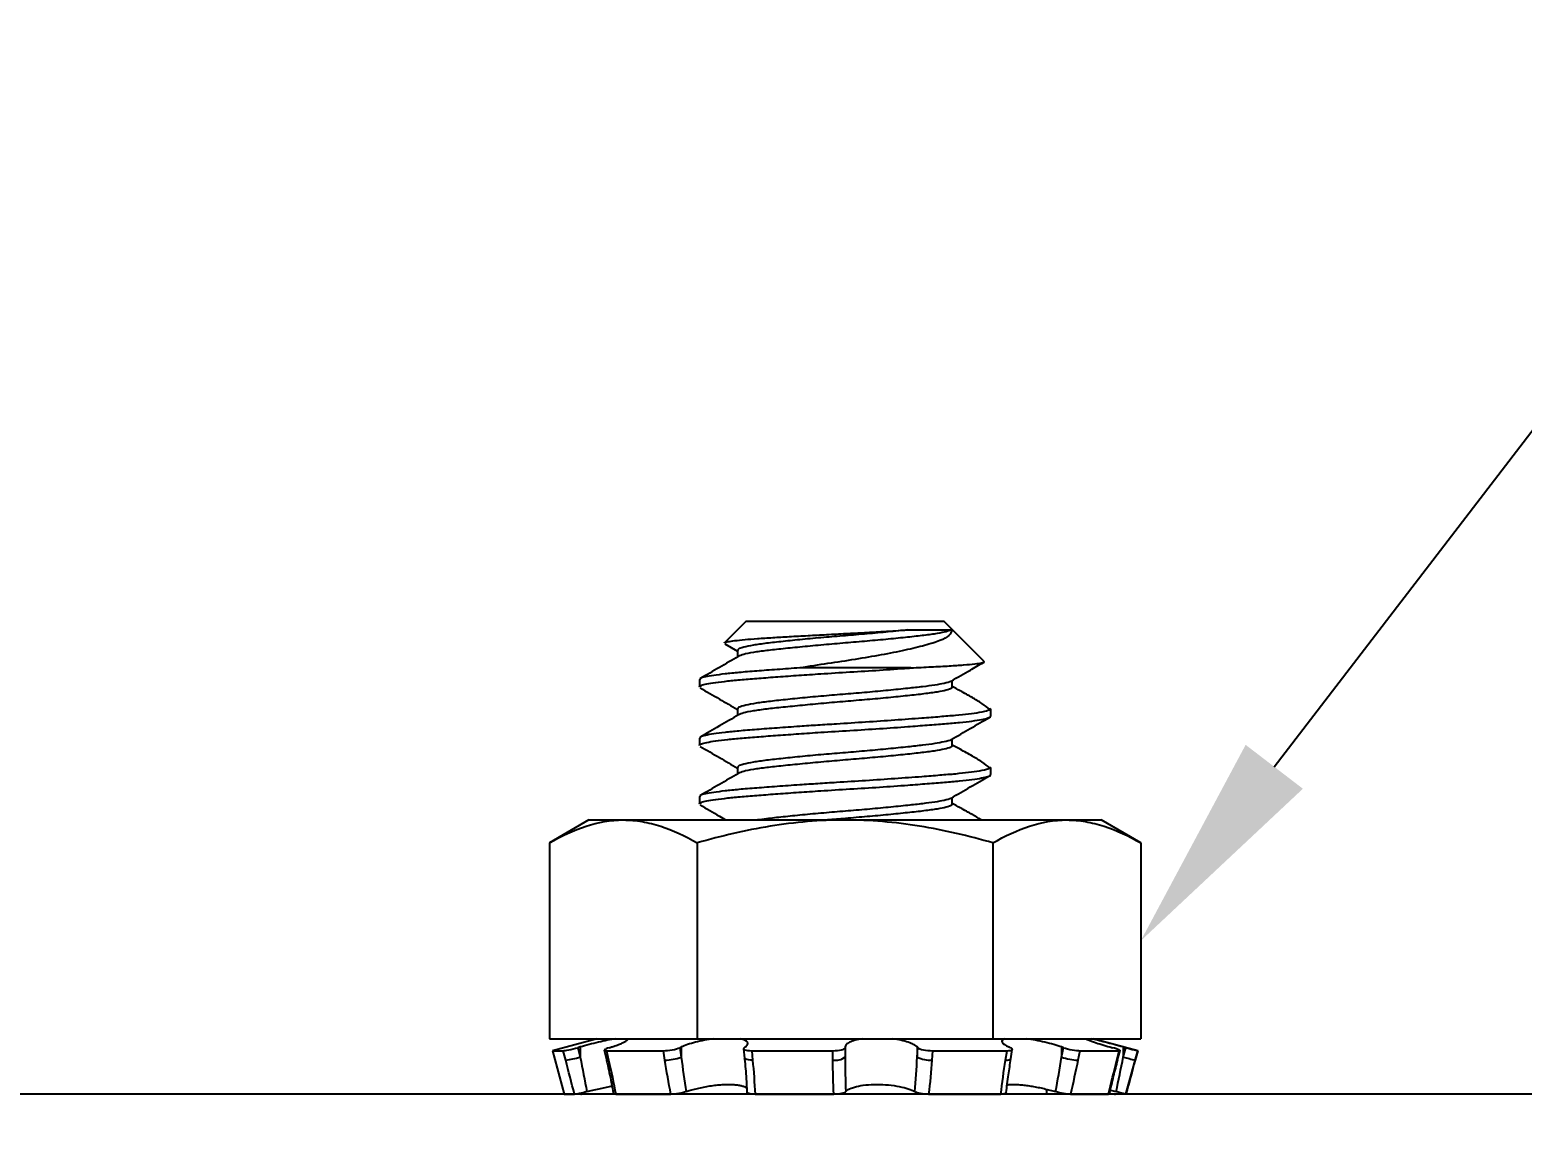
# Model space of a CAD drawing. Extents: x -5.7 to 6.1, y -1.2 to 8.2.
# Drawn here: x -0.697 to 0.578, y 3.653 to 4.596 of the extents above; entities that cross this region are included whole.
import ezdxf
from ezdxf import colors
from ezdxf.entities.mleader import LeaderData, LeaderLine
from ezdxf.math import Vec2, Vec3

# ---------------------------------------------------------------- set-up
doc = ezdxf.new("R2010")
doc.units = 0
doc.header["$LTSCALE"] = 0.5
doc.header["$MEASUREMENT"] = 0
for name, color, linetype in [('Brackets', 181, 'CONTINUOUS'), ('FAB DWG', 221, 'CONTINUOUS'), ('Hardware', 242, 'CONTINUOUS')]:
    doc.layers.add(name, color=color, linetype=linetype)
doc.styles.add('LSAD_Standard', font='arial.ttf')

msp = doc.modelspace()

# ---------------------------------------------------------------- linework, layer by layer
at = {"layer": 'Brackets', "linetype": 'Continuous', "transparency": 16777216}
msp.add_line((1.68, 3.6863), (-1.4322, 3.6863), dxfattribs=at)
at = {"layer": 'Hardware', "linetype": 'Continuous', "lineweight": 25, "transparency": 16777216}
for p, q in [((-0.0845, 4.0907), (-0.103, 4.0722)), ((-0.0845, 4.0907), (0.0845, 4.0907)), ((0.1187, 4.0565), (0.0845, 4.0907)), ((-0.1028, 4.0714), (-0.092, 4.0651)), ((-0.092, 4.0657), (-0.092, 4.06)), ((0.0563, 4.0507), (-0.0387, 4.0507)), ((-0.1245, 4.0407), (-0.1245, 4.0345)), ((0.1245, 4.0095), (0.1245, 4.0157)), ((-0.1245, 3.9907), (-0.1245, 3.9845)), ((0.1245, 3.9595), (0.1245, 3.9657)), ((-0.1245, 3.9407), (-0.1245, 3.9345)), ((-0.2188, 3.9207), (-0.2526, 3.9011)), ((-0.2188, 3.9207), (-0.1894, 3.9207)), ((-0.1894, 3.9207), (0, 3.9207)), ((0, 3.9207), (0.1894, 3.9207)), ((0.1894, 3.9207), (0.2187, 3.9207)), ((0.2526, 3.9011), (0.2187, 3.9207)), ((-0.2526, 3.9011), (-0.2526, 3.7337)), ((-0.1263, 3.9011), (-0.1263, 3.7337)), ((0.1263, 3.9011), (0.1263, 3.7337)), ((0.2526, 3.9011), (0.2526, 3.7337)), ((-0.2526, 3.7337), (-0.1263, 3.7337)), ((-0.2119, 3.7337), (-0.25, 3.7235)), ((-0.25, 3.7235), (-0.24, 3.6863)), ((-0.25, 3.7235), (-0.2408, 3.7235)), ((-0.2387, 3.7155), (-0.2408, 3.7235)), ((-0.2263, 3.7267), (-0.2284, 3.7261)), ((-0.2284, 3.7261), (-0.2263, 3.7181)), ((-0.2263, 3.7267), (-0.2263, 3.7181)), ((-0.2057, 3.7239), (-0.2039, 3.7159)), ((-0.2038, 3.7235), (-0.1552, 3.7235)), ((-0.2038, 3.7235), (-0.202, 3.7155)), ((-0.2014, 3.7261), (-0.1996, 3.7267)), ((-0.154, 3.7155), (-0.1552, 3.7235)), ((-0.1399, 3.7267), (-0.1412, 3.7261)), ((-0.1412, 3.7261), (-0.1399, 3.7181)), ((-0.1399, 3.7267), (-0.1399, 3.7181)), ((-0.1263, 3.7337), (0.1263, 3.7337)), ((-0.0867, 3.7251), (-0.0859, 3.7171)), ((-0.0861, 3.7261), (-0.0853, 3.7267)), ((-0.0798, 3.7235), (-0.0104, 3.7235)), ((-0.0798, 3.7235), (-0.079, 3.7155)), ((-0.0104, 3.7155), (-0.0104, 3.7235)), ((0, 3.7267), (0, 3.7261)), ((0, 3.7261), (0, 3.7181)), ((0.0622, 3.7261), (0.0616, 3.7267)), ((0.0616, 3.7267), (0.0616, 3.7181)), ((0.0616, 3.7181), (0.0622, 3.7261)), ((0.0747, 3.7235), (0.0741, 3.7155)), ((0.0747, 3.7235), (0.1384, 3.7235)), ((0.1263, 3.7337), (0.2526, 3.7337)), ((0.1371, 3.7155), (0.1384, 3.7235)), ((0.1399, 3.7267), (0.1412, 3.7261)), ((0.1417, 3.7165), (0.1429, 3.7245)), ((0.185, 3.7267), (0.185, 3.7181)), ((0.1866, 3.7261), (0.185, 3.7267)), ((0.185, 3.7181), (0.1866, 3.7261)), ((0.2007, 3.7235), (0.199, 3.7155)), ((0.2007, 3.7235), (0.2343, 3.7235)), ((0.25, 3.7235), (0.2119, 3.7337)), ((0.2263, 3.7267), (0.2284, 3.7261)), ((0.2323, 3.7155), (0.2343, 3.7235)), ((0.2329, 3.7156), (0.235, 3.7236)), ((0.2377, 3.7267), (0.2377, 3.7181)), ((0.2398, 3.7261), (0.2377, 3.7267)), ((0.2377, 3.7181), (0.2398, 3.7261)), ((0.24, 3.6863), (0.25, 3.7235)), ((0.25, 3.7235), (0.2478, 3.7155)), ((0.25, 3.7235), (0.25, 3.7235)), ((-0.24, 3.6863), (-0.2311, 3.6863)), ((-0.2259, 3.6872), (-0.2258, 3.6865)), ((-0.1959, 3.6863), (-0.2251, 3.6863)), ((-0.1959, 3.6863), (-0.1488, 3.6863)), ((-0.0769, 3.6863), (-0.1489, 3.6863)), ((-0.0769, 3.6863), (-0.0096, 3.6863)), ((0.0714, 3.6863), (-0.0097, 3.6863)), ((0.0714, 3.6863), (0.1332, 3.6863)), ((0.1724, 3.6863), (0.1333, 3.6863)), ((0.1724, 3.6863), (0.1724, 3.6905)), ((0.1925, 3.6863), (0.1724, 3.6863)), ((0.1925, 3.6863), (0.2251, 3.6863)), ((0.24, 3.6863), (0.2311, 3.6863)), ((0.24, 3.6863), (0.24, 3.6863))]:
    msp.add_line(p, q, dxfattribs=at)
at = {"layer": 'Hardware', "linetype": 'Continuous', "lineweight": 25, "transparency": 16777216, "flags": 128}
for points in [[(-0.079, 3.7155), (-0.0809, 3.7155), (-0.0825, 3.7156), (-0.0839, 3.7159), (-0.0849, 3.7162), (-0.0856, 3.7166), (-0.0859, 3.717), (-0.0859, 3.7171)], [(0.1371, 3.7155), (0.1387, 3.7155), (0.14, 3.7156), (0.1409, 3.7159), (0.1415, 3.7162), (0.1417, 3.7165)], [(0.2323, 3.7155), (0.2328, 3.7155), (0.2329, 3.7156)]]:
    msp.add_lwpolyline(points, dxfattribs=at)
at = {"layer": 'Hardware', "linetype": 'Continuous', "lineweight": 25, "transparency": 16777216}
for centre, radius, start, end in [((-0.246, 3.7813), 0.0662, 276.3114, 287.2795), ((-0.2026, 3.7176), 0.00217, 231.883, 284.4945), ((-0.1538, 3.7541), 0.0386, 269.7219, 291.0942), ((-0.0079, 3.7276), 0.0123, 258.2233, 309.7125), ((0.0723, 3.738), 0.0226, 241.9108, 274.7814), ((0.2008, 3.7644), 0.049, 251.1774, 267.9452), ((0.2924, 3.912), 0.2015, 254.2444, 257.2316)]:
    msp.add_arc(centre, radius, start, end, dxfattribs=at)
for points, knots in [([(-0.1029, 4.0721), (-0.1029, 4.0722), (-0.103, 4.0725), (-0.1003, 4.0731), (-0.0946, 4.074), (-0.086, 4.0749), (-0.0751, 4.0758), (-0.0623, 4.0766), (-0.0477, 4.0775), (-0.0321, 4.0783), (-0.0157, 4.0792), (0.0006, 4.0801), (0.017, 4.0809), (0.0313, 4.0817), (0.0436, 4.0825), (0.0502, 4.083), (0.0536, 4.0832)], [0, 0, 0, 0, 0.015707, 0.099745, 0.179478, 0.261601, 0.340103, 0.42091, 0.498476, 0.578427, 0.653862, 0.731484, 0.806871, 0.884641, 0.941813, 1, 1, 1, 1]), ([(0.0536, 4.0832), (0.0481, 4.0826), (0.0373, 4.0815), (0.019, 4.0798), (0.0003, 4.0782), (-0.0185, 4.0767), (-0.0367, 4.075), (-0.0532, 4.0733), (-0.0675, 4.0717), (-0.079, 4.0701), (-0.0871, 4.0684), (-0.0916, 4.0669), (-0.0916, 4.0661), (-0.0916, 4.0657)], [0, 0, 0, 0, 0.095182, 0.189582, 0.282174, 0.374685, 0.469061, 0.563299, 0.655495, 0.748443, 0.842936, 0.936958, 1, 1, 1, 1]), ([(0.0908, 4.0832), (0.0895, 4.0827), (0.087, 4.0816), (0.0789, 4.08), (0.0679, 4.0785), (0.0537, 4.0769), (0.0372, 4.0752), (0.0191, 4.0736), (0.0003, 4.072), (-0.0185, 4.0704), (-0.0367, 4.0687), (-0.0532, 4.067), (-0.0675, 4.0655), (-0.0789, 4.0639), (-0.0873, 4.0622), (-0.0898, 4.0611), (-0.091, 4.0606)], [0, 0, 0, 0, 0.0673157, 0.1348794, 0.2069031, 0.2782473, 0.3511879, 0.424281, 0.4959731, 0.5676032, 0.6406771, 0.7136444, 0.7850307, 0.8569985, 0.9301635, 1, 1, 1, 1]), ([(0.0908, 4.0832), (0.0911, 4.0816), (0.0904, 4.08), (0.0871, 4.077), (0.0845, 4.0754), (0.0775, 4.0726), (0.0731, 4.0713), (0.0629, 4.0685), (0.0573, 4.0672), (0.0448, 4.0644), (0.038, 4.0631), (0.0238, 4.0605), (0.0162, 4.0592), (0.0008, 4.0567), (-0.007, 4.0556), (-0.0228, 4.0532), (-0.0308, 4.0519), (-0.0387, 4.0507)], [0, 0, 0, 0, 0.125, 0.125, 0.25, 0.25, 0.375, 0.375, 0.5, 0.5, 0.625, 0.625, 0.75, 0.75, 0.875, 0.875, 1, 1, 1, 1]), ([(0.0536, 4.0832), (0.0585, 4.0832), (0.0631, 4.0832), (0.0713, 4.0832), (0.075, 4.0832), (0.0813, 4.0832), (0.084, 4.0832), (0.0882, 4.0832), (0.0898, 4.0832), (0.0908, 4.0832)], [0, 0, 0, 0, 0.25, 0.25, 0.5, 0.5, 0.75, 0.75, 1, 1, 1, 1]), ([(-0.091, 4.0606), (-0.0965, 4.0574), (-0.1074, 4.0511), (-0.1183, 4.0447), (-0.1238, 4.0415)], [0, 0, 0, 0, 0.499541, 1, 1, 1, 1]), ([(0.0563, 4.0507), (0.0622, 4.051), (0.0741, 4.0516), (0.0892, 4.0524), (0.1019, 4.0533), (0.1112, 4.0541), (0.117, 4.055), (0.1195, 4.0557), (0.1187, 4.0561), (0.1185, 4.0563)], [0, 0, 0, 0, 0.154735, 0.31396, 0.468386, 0.627584, 0.777418, 0.931599, 1, 1, 1, 1]), ([(0.0907, 4.0394), (0.0961, 4.0426), (0.1053, 4.0479), (0.1145, 4.0532), (0.1182, 4.0554)], [0, 0, 0, 0, 0.594269, 1, 1, 1, 1]), ([(-0.1244, 4.0345), (-0.1244, 4.0345), (-0.1249, 4.0349), (-0.123, 4.0358), (-0.1185, 4.037), (-0.1109, 4.0383), (-0.1007, 4.0395), (-0.0883, 4.0407), (-0.0738, 4.0419), (-0.0575, 4.0431), (-0.0397, 4.0444), (-0.019, 4.0458), (0.0043, 4.0472), (0.0296, 4.0488), (0.0468, 4.05), (0.0554, 4.0506), (0.0563, 4.0507)], [0, 0, 0, 0, 0.008885, 0.083429, 0.159267, 0.235507, 0.311228, 0.385547, 0.45989, 0.535624, 0.611864, 0.687691, 0.786659, 0.88652, 0.987988, 1, 1, 1, 1]), ([(-0.0387, 4.0507), (-0.0452, 4.0502), (-0.0583, 4.0493), (-0.0757, 4.048), (-0.0907, 4.0468), (-0.103, 4.0455), (-0.1127, 4.0443), (-0.1196, 4.043), (-0.1239, 4.0418), (-0.124, 4.0411), (-0.124, 4.0407)], [0, 0, 0, 0, 0.134223, 0.267411, 0.397896, 0.519302, 0.642702, 0.766637, 0.889613, 1, 1, 1, 1]), ([(-0.1238, 4.0336), (-0.1183, 4.0304), (-0.1077, 4.0243), (-0.0971, 4.0181), (-0.092, 4.0151)], [0, 0, 0, 0, 0.516367, 1, 1, 1, 1]), ([(0.0905, 4.0394), (0.0904, 4.0393), (0.0898, 4.0387), (0.0852, 4.0375), (0.0771, 4.036), (0.0665, 4.0346), (0.0532, 4.0331), (0.0372, 4.0315), (0.0191, 4.0298), (0.0003, 4.0282), (-0.0185, 4.0267), (-0.0367, 4.025), (-0.0532, 4.0233), (-0.0675, 4.0217), (-0.079, 4.0201), (-0.0871, 4.0184), (-0.0916, 4.0169), (-0.0916, 4.0161), (-0.0916, 4.0157)], [0, 0, 0, 0, 0.009129, 0.078728, 0.140793, 0.201746, 0.26243, 0.332633, 0.402261, 0.470553, 0.538787, 0.608396, 0.677903, 0.745905, 0.81446, 0.884156, 0.953504, 1, 1, 1, 1]), ([(0.0911, 4.0335), (0.091, 4.0334), (0.0906, 4.0328), (0.0867, 4.0316), (0.079, 4.03), (0.0678, 4.0285), (0.0537, 4.0269), (0.0372, 4.0252), (0.0191, 4.0236), (0.0003, 4.022), (-0.0185, 4.0204), (-0.0367, 4.0187), (-0.0532, 4.017), (-0.0675, 4.0155), (-0.0789, 4.0139), (-0.0873, 4.0122), (-0.0898, 4.0111), (-0.091, 4.0106)], [0, 0, 0, 0, 0.015446, 0.081722, 0.148242, 0.219154, 0.289396, 0.36121, 0.433174, 0.503759, 0.574282, 0.646228, 0.718068, 0.788352, 0.859208, 0.931243, 1, 1, 1, 1]), ([(0.0914, 4.0335), (0.0914, 4.0346), (0.0914, 4.0367), (0.0914, 4.0387), (0.0914, 4.0398)], [0, 0, 0, 0, 0.500082, 1, 1, 1, 1]), ([(0.1088, 4.0253), (0.1054, 4.0272), (0.1, 4.0303), (0.0937, 4.0336), (0.0914, 4.0348)], [0, 0, 0, 0, 0.628611, 1, 1, 1, 1]), ([(0.1241, 4.0151), (0.1218, 4.0168), (0.1173, 4.0202), (0.1114, 4.0237), (0.1085, 4.0254)], [0, 0, 0, 0, 0.509004, 1, 1, 1, 1]), ([(-0.1244, 3.9845), (-0.1244, 3.9845), (-0.1249, 3.9849), (-0.123, 3.9858), (-0.1185, 3.987), (-0.1109, 3.9883), (-0.1007, 3.9895), (-0.0883, 3.9907), (-0.0738, 3.9919), (-0.0575, 3.9931), (-0.0397, 3.9944), (-0.019, 3.9958), (0.0043, 3.9972), (0.0297, 3.9988), (0.0519, 4.0004), (0.0705, 4.0018), (0.0853, 4.003), (0.0982, 4.0041), (0.1089, 4.0053), (0.1171, 4.0066), (0.1223, 4.0079), (0.1246, 4.0088), (0.1243, 4.0093), (0.1242, 4.0095)], [0, 0, 0, 0, 0.005769, 0.054174, 0.103419, 0.152925, 0.202095, 0.250353, 0.298627, 0.347805, 0.397311, 0.446549, 0.510813, 0.575658, 0.641546, 0.690844, 0.739359, 0.787422, 0.836442, 0.885926, 0.935277, 0.983909, 1, 1, 1, 1]), ([(0.1244, 4.0157), (0.124, 4.0152), (0.1231, 4.0142), (0.1159, 4.0126), (0.106, 4.0112), (0.0947, 4.01), (0.0812, 4.0089), (0.064, 4.0075), (0.0428, 4.006), (0.0179, 4.0043), (-0.0044, 4.0029), (-0.0233, 4.0017), (-0.0404, 4.0006), (-0.0582, 3.9993), (-0.0757, 3.998), (-0.0907, 3.9968), (-0.103, 3.9955), (-0.1127, 3.9943), (-0.1196, 3.993), (-0.1239, 3.9918), (-0.124, 3.9911), (-0.124, 3.9907)], [0, 0, 0, 0, 0.062651, 0.128448, 0.177862, 0.226643, 0.27462, 0.323425, 0.389307, 0.454883, 0.51902, 0.559504, 0.600551, 0.654166, 0.707368, 0.75949, 0.807986, 0.857277, 0.906783, 0.955906, 1, 1, 1, 1]), ([(-0.091, 4.0106), (-0.0965, 4.0074), (-0.1074, 4.0011), (-0.1183, 3.9947), (-0.1238, 3.9915)], [0, 0, 0, 0, 0.499514, 1, 1, 1, 1]), ([(-0.092, 4.0157), (-0.092, 4.0147), (-0.092, 4.0128), (-0.092, 4.0109), (-0.092, 4.01)], [0, 0, 0, 0, 0.548685, 1, 1, 1, 1]), ([(0.0907, 3.9894), (0.0961, 3.9926), (0.107, 3.9989), (0.1179, 4.0053), (0.1234, 4.0084)], [0, 0, 0, 0, 0.499607, 1, 1, 1, 1]), ([(-0.1238, 3.9836), (-0.1183, 3.9804), (-0.1077, 3.9743), (-0.0971, 3.9681), (-0.092, 3.9651)], [0, 0, 0, 0, 0.516338, 1, 1, 1, 1]), ([(0.0905, 3.9894), (0.0904, 3.9893), (0.0898, 3.9887), (0.0852, 3.9875), (0.0771, 3.986), (0.0665, 3.9846), (0.0532, 3.9831), (0.0372, 3.9815), (0.0191, 3.9798), (0.0003, 3.9782), (-0.0185, 3.9767), (-0.0367, 3.975), (-0.0532, 3.9733), (-0.0675, 3.9717), (-0.079, 3.9701), (-0.0871, 3.9684), (-0.0916, 3.9669), (-0.0916, 3.9661), (-0.0916, 3.9657)], [0, 0, 0, 0, 0.0091291, 0.0787287, 0.1407934, 0.2017464, 0.2624307, 0.3326341, 0.4022616, 0.4705544, 0.5387882, 0.6083974, 0.6779049, 0.7459065, 0.814462, 0.8841579, 0.9535055, 1, 1, 1, 1]), ([(0.0911, 3.9835), (0.091, 3.9834), (0.0906, 3.9828), (0.0867, 3.9816), (0.079, 3.98), (0.0678, 3.9785), (0.0537, 3.9769), (0.0372, 3.9752), (0.0191, 3.9736), (0.0003, 3.972), (-0.0185, 3.9704), (-0.0367, 3.9687), (-0.0532, 3.967), (-0.0675, 3.9655), (-0.0789, 3.9639), (-0.0873, 3.9622), (-0.0898, 3.9611), (-0.091, 3.9606)], [0, 0, 0, 0, 0.015448, 0.081724, 0.148244, 0.219155, 0.289398, 0.361211, 0.433175, 0.50376, 0.574284, 0.646229, 0.718069, 0.788353, 0.859209, 0.931243, 1, 1, 1, 1]), ([(0.0914, 3.9835), (0.0914, 3.9846), (0.0914, 3.9867), (0.0914, 3.9887), (0.0914, 3.9898)], [0, 0, 0, 0, 0.500164, 1, 1, 1, 1]), ([(0.1088, 3.9753), (0.1054, 3.9772), (0.1, 3.9803), (0.0937, 3.9836), (0.0914, 3.9848)], [0, 0, 0, 0, 0.628793, 1, 1, 1, 1]), ([(0.1244, 3.9657), (0.124, 3.9652), (0.1231, 3.9642), (0.1159, 3.9626), (0.106, 3.9612), (0.0947, 3.96), (0.0812, 3.9589), (0.064, 3.9575), (0.0428, 3.956), (0.0179, 3.9543), (-0.0044, 3.9529), (-0.0233, 3.9517), (-0.0404, 3.9506), (-0.0582, 3.9493), (-0.0757, 3.948), (-0.0907, 3.9468), (-0.103, 3.9455), (-0.1127, 3.9443), (-0.1196, 3.943), (-0.1239, 3.9418), (-0.124, 3.9411), (-0.124, 3.9407)], [0, 0, 0, 0, 0.062651, 0.128448, 0.177862, 0.226643, 0.27462, 0.323425, 0.389307, 0.454883, 0.51902, 0.559504, 0.600551, 0.654166, 0.707368, 0.75949, 0.807986, 0.857277, 0.906783, 0.955906, 1, 1, 1, 1]), ([(-0.092, 3.9657), (-0.092, 3.9647), (-0.092, 3.9628), (-0.092, 3.9609), (-0.092, 3.96)], [0, 0, 0, 0, 0.5486, 1, 1, 1, 1]), ([(0.1241, 3.9651), (0.1218, 3.9668), (0.1173, 3.9702), (0.1114, 3.9737), (0.1085, 3.9754)], [0, 0, 0, 0, 0.509209, 1, 1, 1, 1]), ([(-0.1244, 3.9345), (-0.1244, 3.9345), (-0.1249, 3.9349), (-0.123, 3.9358), (-0.1185, 3.937), (-0.1109, 3.9383), (-0.1007, 3.9395), (-0.0883, 3.9407), (-0.0738, 3.9419), (-0.0575, 3.9431), (-0.0397, 3.9444), (-0.019, 3.9458), (0.0043, 3.9472), (0.0297, 3.9488), (0.0519, 3.9504), (0.0705, 3.9518), (0.0853, 3.953), (0.0982, 3.9541), (0.1089, 3.9553), (0.1171, 3.9566), (0.1223, 3.9579), (0.1246, 3.9588), (0.1243, 3.9593), (0.1242, 3.9595)], [0, 0, 0, 0, 0.005769, 0.054174, 0.103419, 0.152925, 0.202095, 0.250353, 0.298627, 0.347805, 0.397311, 0.446549, 0.510813, 0.575658, 0.641546, 0.690844, 0.739359, 0.787422, 0.836442, 0.885926, 0.935277, 0.983909, 1, 1, 1, 1]), ([(-0.091, 3.9606), (-0.0965, 3.9574), (-0.1074, 3.9511), (-0.1183, 3.9447), (-0.1238, 3.9415)], [0, 0, 0, 0, 0.4994857, 1, 1, 1, 1]), ([(0.0907, 3.9394), (0.0961, 3.9426), (0.107, 3.9489), (0.1179, 3.9553), (0.1234, 3.9584)], [0, 0, 0, 0, 0.4996344, 1, 1, 1, 1]), ([(-0.1238, 3.9336), (-0.1183, 3.9304), (-0.1109, 3.9261), (-0.1035, 3.9218), (-0.1015, 3.9207)], [0, 0, 0, 0, 0.5163096, 0.7007135, 0.7007135, 0.7007135, 0.7007135]), ([(0.0905, 3.9394), (0.0904, 3.9393), (0.0898, 3.9387), (0.0852, 3.9375), (0.0771, 3.936), (0.0665, 3.9346), (0.0532, 3.9331), (0.0372, 3.9315), (0.0191, 3.9298), (0.0003, 3.9282), (-0.0185, 3.9267), (-0.0367, 3.925), (-0.0532, 3.9233), (-0.0659, 3.9219), (-0.0724, 3.921), (-0.0748, 3.9207)], [0, 0, 0, 0, 0.0091296, 0.0787292, 0.140794, 0.2017472, 0.2624316, 0.3326351, 0.4022626, 0.4705555, 0.5387895, 0.6083987, 0.6779063, 0.745908, 0.7909571, 0.7909571, 0.7909571, 0.7909571]), ([(0.0911, 3.9335), (0.091, 3.9334), (0.0906, 3.9328), (0.0867, 3.9316), (0.079, 3.93), (0.0678, 3.9285), (0.0537, 3.9269), (0.0372, 3.9252), (0.0191, 3.9236), (0.0014, 3.9221), (-0.01, 3.9211), (-0.015, 3.9207)], [0, 0, 0, 0, 0.0154506, 0.0817264, 0.1482463, 0.2191573, 0.2893993, 0.361213, 0.4331769, 0.5037615, 0.5617531, 0.5617531, 0.5617531, 0.5617531]), ([(0.0914, 3.9335), (0.0914, 3.9346), (0.0914, 3.9367), (0.0914, 3.9387), (0.0914, 3.9398)], [0, 0, 0, 0, 0.500246, 1, 1, 1, 1]), ([(0.1088, 3.9253), (0.1054, 3.9272), (0.1, 3.9303), (0.0937, 3.9336), (0.0914, 3.9348)], [0, 0, 0, 0, 0.6289756, 1, 1, 1, 1]), ([(-0.1894, 3.9207), (-0.1841, 3.9207), (-0.1787, 3.9202), (-0.1681, 3.9184), (-0.1628, 3.9171), (-0.147, 3.912), (-0.1366, 3.9071), (-0.1263, 3.9011)], [0, 0, 0, 0, 0.25, 0.25, 0.5, 0.5, 1, 1, 1, 1]), ([(0, 3.9207), (-0.0214, 3.9207), (-0.043, 3.9188), (-0.0852, 3.9119), (-0.1059, 3.907), (-0.1263, 3.9011)], [0, 0, 0, 0, 0.5, 0.5, 1, 1, 1, 1]), ([(0.1263, 3.9011), (0.1057, 3.9071), (0.0847, 3.912), (0.0426, 3.9188), (0.0214, 3.9207), (0, 3.9207)], [0, 0, 0, 0, 0.5, 0.5, 1, 1, 1, 1]), ([(0.1894, 3.9207), (0.1948, 3.9207), (0.2002, 3.9202), (0.2108, 3.9184), (0.2161, 3.9171), (0.2319, 3.912), (0.2423, 3.9071), (0.2526, 3.9011)], [0, 0, 0, 0, 0.25, 0.25, 0.5, 0.5, 1, 1, 1, 1]), ([(-0.2408, 3.7235), (-0.24, 3.7235), (-0.2383, 3.7237), (-0.2337, 3.7247), (-0.2309, 3.7254), (-0.2284, 3.7261)], [0, 0, 0, 0, 0.5, 0.5, 1, 1, 1, 1]), ([(-0.1964, 3.7337), (-0.2006, 3.733), (-0.2055, 3.732), (-0.2133, 3.7301), (-0.216, 3.7295), (-0.2212, 3.7281), (-0.2238, 3.7274), (-0.2263, 3.7267)], [0, 0, 0, 0, 0.5, 0.5, 0.75, 0.75, 1, 1, 1, 1]), ([(-0.2014, 3.7261), (-0.2036, 3.7254), (-0.2051, 3.7247), (-0.206, 3.7237), (-0.2054, 3.7235), (-0.2038, 3.7235)], [0, 0, 0, 0, 0.5, 0.5, 1, 1, 1, 1]), ([(-0.1996, 3.7267), (-0.1986, 3.727), (-0.1961, 3.7278), (-0.1927, 3.7291), (-0.1895, 3.7305), (-0.1871, 3.7317), (-0.1856, 3.7328), (-0.1855, 3.7333), (-0.1854, 3.7336)], [0, 0, 0, 0, 0.118246, 0.295208, 0.472153, 0.647915, 0.82364, 1, 1, 1, 1]), ([(-0.1552, 3.7235), (-0.1531, 3.7235), (-0.1503, 3.7237), (-0.1451, 3.7247), (-0.1427, 3.7254), (-0.1412, 3.7261)], [0, 0, 0, 0, 0.5, 0.5, 1, 1, 1, 1]), ([(-0.1122, 3.7337), (-0.1176, 3.733), (-0.123, 3.732), (-0.1302, 3.7301), (-0.1325, 3.7295), (-0.1365, 3.7281), (-0.1383, 3.7274), (-0.1399, 3.7267)], [0, 0, 0, 0, 0.5, 0.5, 0.75, 0.75, 1, 1, 1, 1]), ([(-0.0853, 3.7267), (-0.0843, 3.7274), (-0.0837, 3.7281), (-0.0831, 3.7295), (-0.0831, 3.7301), (-0.0842, 3.732), (-0.0863, 3.733), (-0.0896, 3.7337)], [0, 0, 0, 0, 0.25, 0.25, 0.5, 0.5, 1, 1, 1, 1]), ([(-0.0861, 3.7261), (-0.087, 3.7254), (-0.0868, 3.7247), (-0.0845, 3.7237), (-0.0824, 3.7235), (-0.0798, 3.7235)], [0, 0, 0, 0, 0.5, 0.5, 1, 1, 1, 1]), ([(-0.0104, 3.7235), (-0.0077, 3.7235), (-0.005, 3.7237), (-0.0011, 3.7247), (0, 3.7254), (0, 3.7261)], [0, 0, 0, 0, 0.5, 0.5, 1, 1, 1, 1]), ([(0.0149, 3.7337), (0.0102, 3.733), (0.0065, 3.732), (0.0026, 3.7301), (0.0016, 3.7295), (0.0003, 3.7281), (0, 3.7274), (0, 3.7267)], [0, 0, 0, 0, 0.5, 0.5, 0.75, 0.75, 1, 1, 1, 1]), ([(0.0616, 3.7267), (0.0609, 3.7274), (0.0599, 3.7281), (0.0573, 3.7295), (0.0557, 3.7301), (0.0502, 3.732), (0.0456, 3.733), (0.0403, 3.7337)], [0, 0, 0, 0, 0.25, 0.25, 0.5, 0.5, 1, 1, 1, 1]), ([(0.0622, 3.7261), (0.0628, 3.7254), (0.0646, 3.7247), (0.0692, 3.7237), (0.0721, 3.7235), (0.0747, 3.7235)], [0, 0, 0, 0, 0.5, 0.5, 1, 1, 1, 1]), ([(0.1362, 3.7337), (0.1342, 3.733), (0.1335, 3.732), (0.1348, 3.7295), (0.1368, 3.7281), (0.1399, 3.7267)], [0, 0, 0, 0, 0.5, 0.5, 1, 1, 1, 1]), ([(0.1384, 3.7235), (0.1407, 3.7235), (0.1423, 3.7237), (0.1433, 3.7247), (0.1427, 3.7254), (0.1412, 3.7261)], [0, 0, 0, 0, 0.5, 0.5, 1, 1, 1, 1]), ([(0.185, 3.7267), (0.1829, 3.7274), (0.1807, 3.7281), (0.1759, 3.7295), (0.1733, 3.7301), (0.1655, 3.732), (0.16, 3.733), (0.1549, 3.7337)], [0, 0, 0, 0, 0.25, 0.25, 0.5, 0.5, 1, 1, 1, 1]), ([(0.1866, 3.7261), (0.1887, 3.7254), (0.1914, 3.7247), (0.1966, 3.7237), (0.199, 3.7235), (0.2007, 3.7235)], [0, 0, 0, 0, 0.5, 0.5, 1, 1, 1, 1]), ([(0.2056, 3.7337), (0.2069, 3.733), (0.2095, 3.732), (0.2149, 3.7301), (0.217, 3.7295), (0.2215, 3.7281), (0.2238, 3.7274), (0.2263, 3.7267)], [0, 0, 0, 0, 0.5, 0.5, 0.75, 0.75, 1, 1, 1, 1]), ([(0.2377, 3.7267), (0.235, 3.7274), (0.2324, 3.7281), (0.2272, 3.7295), (0.2247, 3.7301), (0.2176, 3.732), (0.2134, 3.733), (0.2103, 3.7337)], [0, 0, 0, 0, 0.25, 0.25, 0.5, 0.5, 1, 1, 1, 1]), ([(0.2343, 3.7235), (0.2353, 3.7235), (0.2352, 3.7237), (0.233, 3.7247), (0.2309, 3.7254), (0.2284, 3.7261)], [0, 0, 0, 0, 0.5, 0.5, 1, 1, 1, 1]), ([(0.2398, 3.7261), (0.2424, 3.7254), (0.245, 3.7247), (0.2488, 3.7237), (0.25, 3.7235), (0.25, 3.7235)], [0, 0, 0, 0, 0.5, 0.5, 1, 1, 1, 1]), ([(-0.2039, 3.7159), (-0.2039, 3.7156), (-0.2025, 3.7098), (-0.2004, 3.7001), (-0.1986, 3.6906), (-0.1978, 3.6867)], [0, 0, 0, 0, 0.025556, 0.599793, 1, 1, 1, 1]), ([(-0.0859, 3.7171), (-0.0859, 3.7169), (-0.0853, 3.711), (-0.0845, 3.7013), (-0.084, 3.6919), (-0.0838, 3.688)], [0, 0, 0, 0, 0.025439, 0.600122, 1, 1, 1, 1]), ([(0.1377, 3.6874), (0.1377, 3.6875), (0.1382, 3.6927), (0.1395, 3.7024), (0.141, 3.712), (0.1417, 3.7165)], [0, 0, 0, 0, 0.0096889, 0.5327821, 1, 1, 1, 1]), ([(0.2258, 3.6865), (0.227, 3.6915), (0.2293, 3.7012), (0.2318, 3.711), (0.233, 3.7156)], [0, 0, 0, 0, 0.522933, 1, 1, 1, 1]), ([(-0.2205, 3.6885), (-0.2228, 3.6879), (-0.2251, 3.6873), (-0.229, 3.6865), (-0.2304, 3.6863), (-0.2311, 3.6863)], [0, 0, 0, 0, 0.5, 0.5, 1, 1, 1, 1]), ([(-0.2221, 3.6881), (-0.2225, 3.6879), (-0.2238, 3.6875), (-0.2252, 3.6869), (-0.2259, 3.6865), (-0.2257, 3.6863), (-0.2252, 3.6863), (-0.2251, 3.6863)], [0, 0, 0, 0, 0.13508, 0.403221, 0.671576, 0.940199, 1, 1, 1, 1]), ([(-0.2205, 3.6885), (-0.2189, 3.6889), (-0.2154, 3.6898), (-0.2102, 3.691), (-0.205, 3.6922), (-0.2012, 3.693), (-0.1995, 3.6933), (-0.1991, 3.6934)], [0, 0, 0, 0, 0.216323, 0.460349, 0.704333, 0.943675, 1, 1, 1, 1]), ([(-0.1959, 3.6863), (-0.1965, 3.6863), (-0.1975, 3.6864), (-0.1976, 3.6866), (-0.1977, 3.6868)], [0, 0, 0, 0, 0.5580097, 1, 1, 1, 1]), ([(-0.1359, 3.6885), (-0.1376, 3.6879), (-0.1398, 3.6873), (-0.1445, 3.6865), (-0.1469, 3.6863), (-0.1488, 3.6863)], [0, 0, 0, 0, 0.5, 0.5, 1, 1, 1, 1]), ([(-0.1359, 3.6885), (-0.1347, 3.6889), (-0.1321, 3.6898), (-0.1274, 3.691), (-0.1223, 3.6922), (-0.1169, 3.6932), (-0.1114, 3.694), (-0.1062, 3.6945), (-0.1013, 3.6947), (-0.0968, 3.6947), (-0.0928, 3.6944), (-0.0894, 3.6939), (-0.0867, 3.6931), (-0.0849, 3.6923), (-0.0843, 3.6917), (-0.084, 3.6914)], [0, 0, 0, 0, 0.074492, 0.158612, 0.242717, 0.325223, 0.40771, 0.48687, 0.56602, 0.642374, 0.718731, 0.794498, 0.870277, 0.947864, 1, 1, 1, 1]), ([(-0.0769, 3.6863), (-0.078, 3.6863), (-0.0801, 3.6864), (-0.0823, 3.6868), (-0.0837, 3.6874), (-0.0837, 3.6878), (-0.0837, 3.688)], [0, 0, 0, 0, 0.271529, 0.543058, 0.814548, 1, 1, 1, 1]), ([(0.0006, 3.6885), (0.0001, 3.6879), (-0.0012, 3.6873), (-0.0049, 3.6865), (-0.0073, 3.6863), (-0.0096, 3.6863)], [0, 0, 0, 0, 0.5, 0.5, 1, 1, 1, 1]), ([(0.0006, 3.6885), (0.0018, 3.6901), (0.005, 3.6917), (0.0144, 3.694), (0.0207, 3.6947), (0.0338, 3.6947), (0.0406, 3.694), (0.0521, 3.6917), (0.0567, 3.6902), (0.0595, 3.6885)], [0, 0, 0, 0, 0.25, 0.25, 0.5, 0.5, 0.75, 0.75, 1, 1, 1, 1]), ([(0.0714, 3.6863), (0.0691, 3.6863), (0.0666, 3.6865), (0.0623, 3.6873), (0.0605, 3.6879), (0.0595, 3.6885)], [0, 0, 0, 0, 0.5, 0.5, 1, 1, 1, 1]), ([(0.1376, 3.6874), (0.1376, 3.6873), (0.1375, 3.6869), (0.1362, 3.6865), (0.1345, 3.6863), (0.1334, 3.6863), (0.1332, 3.6863)], [0, 0, 0, 0, 0.228537, 0.575443, 0.922694, 1, 1, 1, 1]), ([(0.1386, 3.6943), (0.1387, 3.6944), (0.1397, 3.6946), (0.1422, 3.6947), (0.146, 3.6947), (0.1503, 3.6944), (0.155, 3.6939), (0.1599, 3.6931), (0.1649, 3.6922), (0.1701, 3.6911), (0.1751, 3.6898), (0.1783, 3.6889), (0.1799, 3.6885), (0.1799, 3.6885)], [0, 0, 0, 0, 0.022648, 0.132939, 0.239335, 0.345736, 0.451315, 0.556911, 0.665027, 0.773162, 0.885613, 0.998077, 1, 1, 1, 1]), ([(0.1925, 3.6863), (0.191, 3.6863), (0.189, 3.6865), (0.1844, 3.6873), (0.182, 3.6879), (0.1799, 3.6885)], [0, 0, 0, 0, 0.5, 0.5, 1, 1, 1, 1]), ([(0.2257, 3.6865), (0.2256, 3.6864), (0.2256, 3.6863), (0.2252, 3.6863), (0.2251, 3.6863)], [0, 0, 0, 0, 0.7801442, 1, 1, 1, 1]), ([(0.2259, 3.6872), (0.2262, 3.6871), (0.2275, 3.6868), (0.2293, 3.6865), (0.2306, 3.6863), (0.231, 3.6863), (0.2311, 3.6863)], [0, 0, 0, 0, 0.1077429, 0.5089664, 0.9105896, 1, 1, 1, 1]), ([(0.2266, 3.6898), (0.2282, 3.6894), (0.2299, 3.6889), (0.2316, 3.6885), (0.2316, 3.6885)], [0, 0, 0, 0, 0.979996, 1, 1, 1, 1]), ([(0.24, 3.6863), (0.24, 3.6863), (0.2391, 3.6865), (0.2361, 3.6873), (0.2339, 3.6879), (0.2316, 3.6885)], [0, 0, 0, 0, 0.5, 0.5, 1, 1, 1, 1])]:
    msp.add_open_spline(points, degree=3, knots=knots, dxfattribs=at)
for points in [[(-0.2526, 3.9011), (-0.2319, 3.9131), (-0.211, 3.9207), (-0.1894, 3.9207)], [(0.1162, 3.9207), (0.1138, 3.9222), (0.1112, 3.9238), (0.1085, 3.9254)], [(0.1263, 3.9011), (0.147, 3.9131), (0.1679, 3.9207), (0.1894, 3.9207)], [(-0.2311, 3.6863), (-0.2337, 3.696), (-0.2363, 3.7057), (-0.2387, 3.7155)], [(-0.2263, 3.7181), (-0.2244, 3.7082), (-0.2225, 3.6983), (-0.2205, 3.6885)], [(-0.202, 3.7155), (-0.1998, 3.7057), (-0.1978, 3.696), (-0.1959, 3.6863)], [(-0.1488, 3.6863), (-0.1507, 3.696), (-0.1524, 3.7057), (-0.154, 3.7155)], [(-0.1399, 3.7181), (-0.1387, 3.7082), (-0.1374, 3.6983), (-0.1359, 3.6885)], [(-0.079, 3.7155), (-0.0781, 3.7057), (-0.0774, 3.696), (-0.0769, 3.6863)], [(-0.0096, 3.6863), (-0.0102, 3.696), (-0.0104, 3.7057), (-0.0104, 3.7155)], [(0, 3.7181), (0, 3.7082), (0.0002, 3.6983), (0.0006, 3.6885)], [(0.0595, 3.6885), (0.0604, 3.6983), (0.0611, 3.7082), (0.0616, 3.7181)], [(0.0741, 3.7155), (0.0735, 3.7057), (0.0726, 3.696), (0.0714, 3.6863)], [(0.1332, 3.6863), (0.1343, 3.696), (0.1356, 3.7057), (0.1371, 3.7155)], [(0.1799, 3.6885), (0.1817, 3.6983), (0.1834, 3.7082), (0.185, 3.7181)], [(0.199, 3.7155), (0.197, 3.7057), (0.1948, 3.696), (0.1925, 3.6863)], [(0.2251, 3.6863), (0.2274, 3.696), (0.2298, 3.7057), (0.2323, 3.7155)], [(0.2316, 3.6885), (0.2337, 3.6983), (0.2357, 3.7082), (0.2377, 3.7181)], [(0.2478, 3.7155), (0.2452, 3.7057), (0.2426, 3.696), (0.24, 3.6863)]]:
    msp.add_open_spline(points, degree=3, dxfattribs=at)

# ---------------------------------------------------------------- leaders
at = {"layer": 'FAB DWG', "ltscale": 0.5, "transparency": 16777216}
ml = msp.add_multileader_mtext('Standard', dxfattribs=at)
ml.set_content('BRACKET MOUNTING\\P(HW02550 & HW01020)', color=256, style='LSAD_Standard')
ml.set_leader_properties()
ml.build(insert=Vec2(0, 0))
ml.multileader.update_dxf_attribs({"text_left_attachment_type": 2, "dogleg_length": 2.2022, "arrow_head_size": 0.1875})
ctx = ml.context
ctx.base_point, ctx.char_height, ctx.arrow_head_size, ctx.landing_gap_size, ctx.plane_origin = Vec3(2.5157, 5.9221), 0.1875, 0.1875, 0.09, Vec3(1.5429, 4.8494)
ctx.left_attachment = 2
notes = []
notes.append((ctx, [(1, (1, 1, 0), (1.8668, 5.9221), (1, 0), 0.6488, [(0, [(0.2526, 3.8174)], 0, [])])]))
ctx.mtext.insert, ctx.mtext.width, ctx.mtext.defined_height, ctx.mtext.flow_direction = Vec3(2.6057, 6.2029), 3.515345, 0.426, 5
ml = msp.add_multileader_mtext('Standard', dxfattribs=at)
ml.set_content("\\A1;#8-32 X {\\H0.7x;\\S1/4;}'' SCREW\\P(HW00814)", color=256, style='LSAD_Standard')
ml.set_leader_properties()
ml.build(insert=Vec2(0, 0))
ml.multileader.update_dxf_attribs({"text_left_attachment_type": 2, "dogleg_length": 0.6507, "arrow_head_size": 0.1875})
ctx = ml.context
ctx.base_point, ctx.char_height, ctx.arrow_head_size, ctx.landing_gap_size, ctx.plane_origin = Vec3(2.5153, 5.2886), 0.1875, 0.1875, 0.09, Vec3(0.9463, 2.5315)
ctx.left_attachment = 2
notes.append((ctx, [(1, (1, 1, 0), (1.7674, 5.2886), (1, 0), 0.7479, [(0, [(0.4417, 3.4232)], 0, [])])]))
ctx.mtext.insert, ctx.mtext.width, ctx.mtext.defined_height, ctx.mtext.flow_direction = Vec3(2.6053, 5.5961), 2.307685, 0.426, 5
for ctx, leaders in notes:
    for number, flags, end, landing, length, lines in leaders:
        leader = LeaderData()
        leader.index, (leader.has_last_leader_line, leader.has_dogleg_vector, leader.attachment_direction) = number, flags
        leader.last_leader_point, leader.dogleg_vector, leader.dogleg_length = Vec3(end), Vec3(landing), length
        for number, points, colour, breaks in lines:
            line = LeaderLine()
            line.index, line.vertices, line.color, line.breaks = number, Vec3.list(points), colors.encode_raw_color(colour), breaks
            leader.lines.append(line)
        ctx.leaders.append(leader)

doc.saveas('drawing.dxf')
